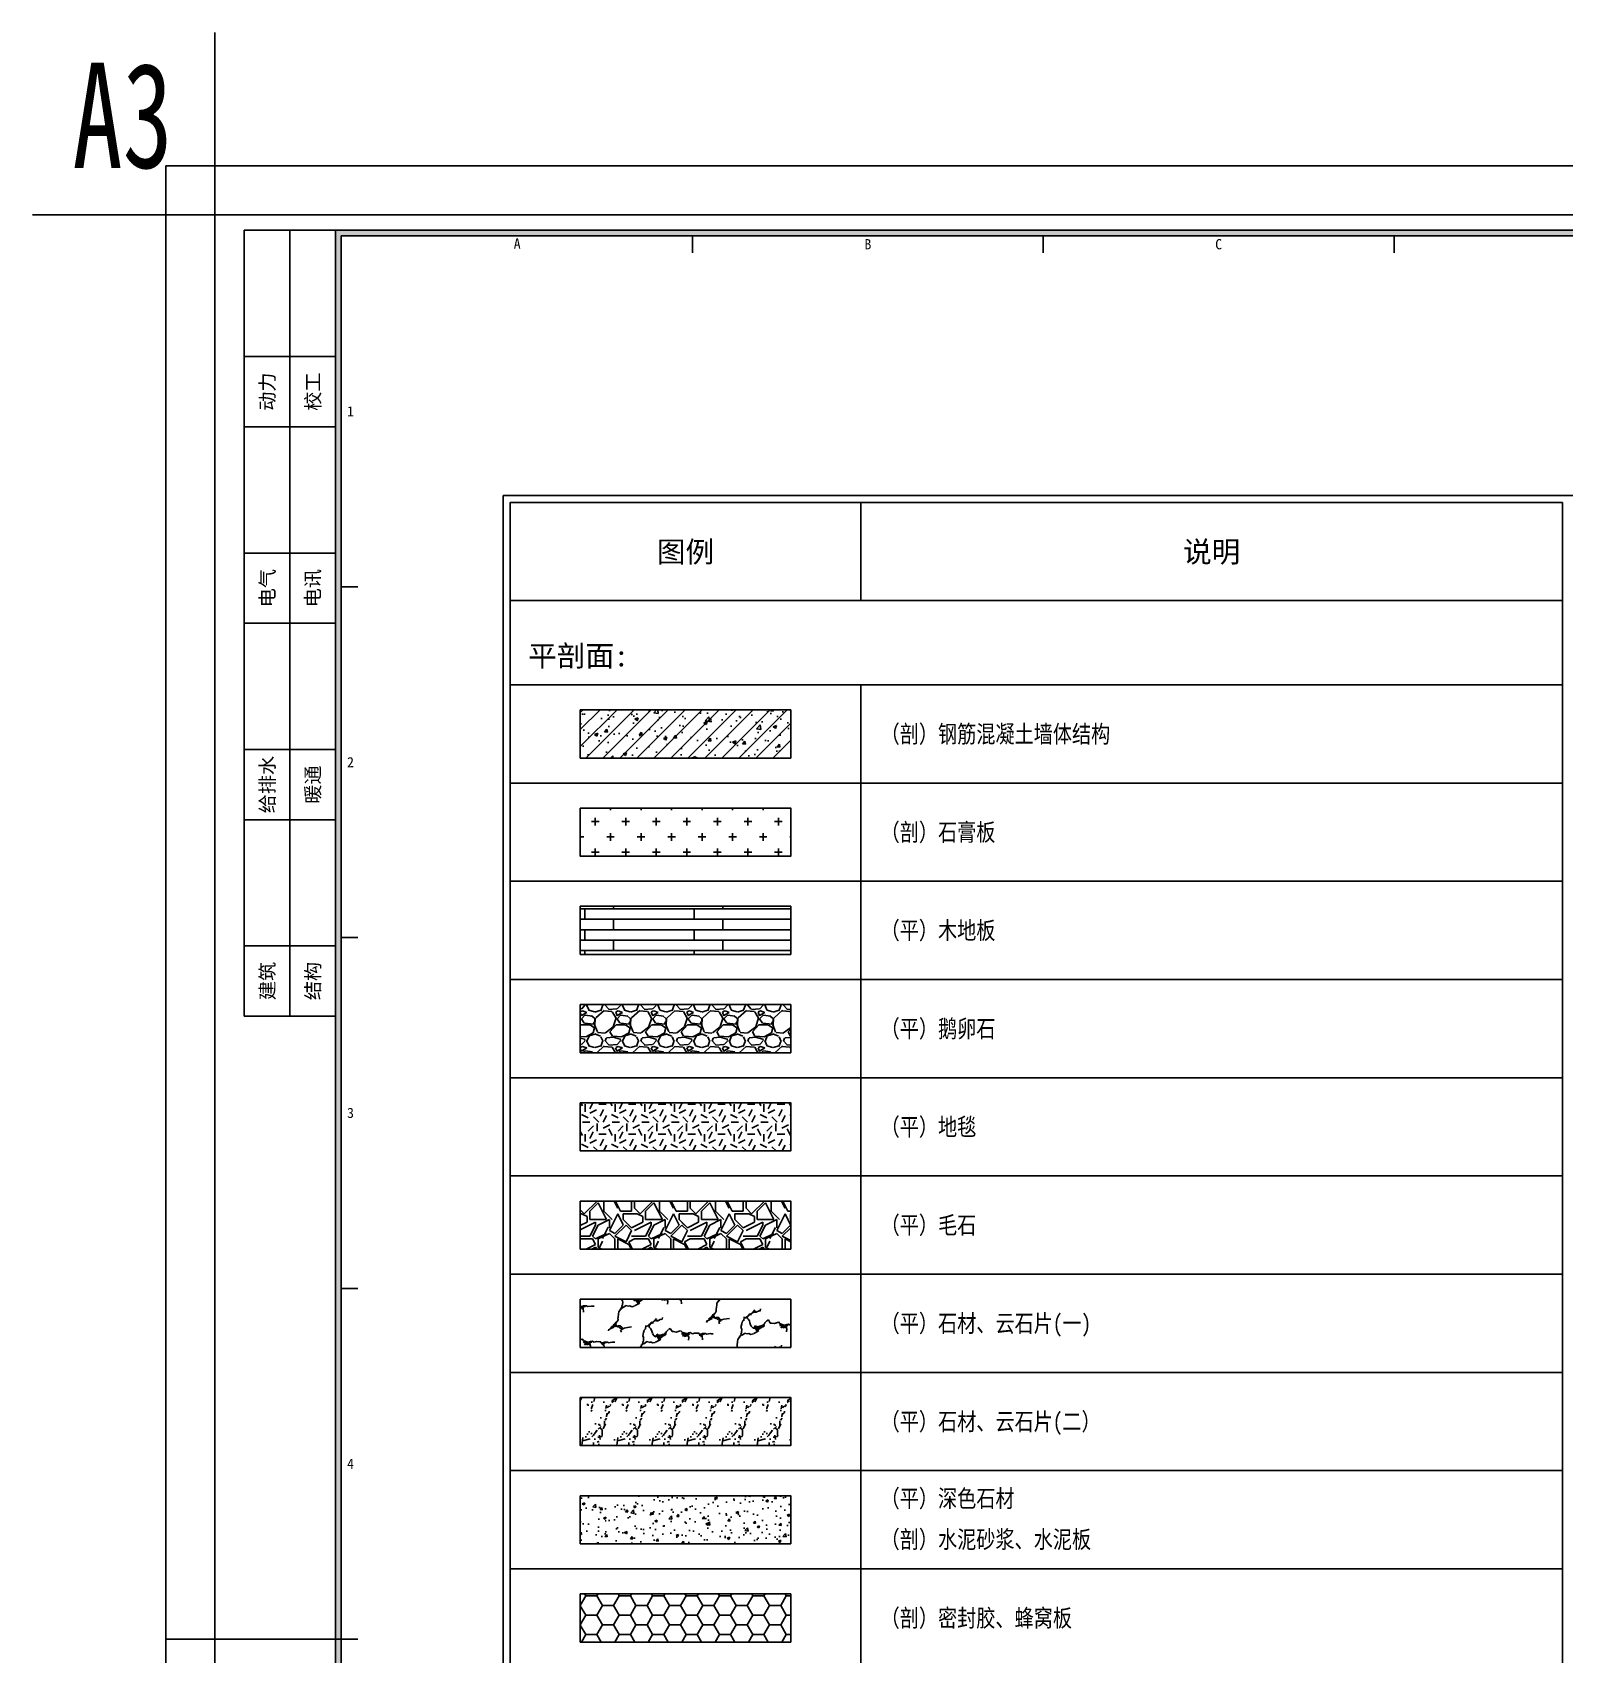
# Model space of a CAD drawing. Header units: millimetres. Extents: x -114775 to 228300, y -175499 to 108657.
# Drawn here: x -101767 to -101548.6, y -112303.1 to -112071.9 of the extents above; entities that cross this region are included whole.
import ezdxf
from ezdxf.enums import TextEntityAlignment as Align

# ---------------------------------------------------------------- set-up
doc = ezdxf.new("R2010")
doc.units = ezdxf.units.MM
doc.header["$LTSCALE"] = 1000
doc.layers.add('DEFPOINTS(视图框)', color=251, linetype='CONTINUOUS', plot=False)
for name, color, linetype in [('E-立面填充', 250, 'CONTINUOUS'), ('W-图框', 251, 'CONTINUOUS'), ('W-文字', 35, 'CONTINUOUS')]:
    doc.layers.add(name, color=color, linetype=linetype)
doc.styles.add('A2图框$0$WMF-黑体0', font='simhei.ttf')
doc.styles.add('A2图框$0$ZZ', font='simhei.ttf')
doc.styles.add('WORD-1', font='', dxfattribs={"width": 0.7})
doc.styles.add('WORD-2', font='simhei.ttf')
doc.styles.add('WORD-3', font='')
doc.styles.get('WORD-1').set_extended_font_data('FangSong_GB2312')
doc.styles.get('WORD-3').set_extended_font_data('SimSun')

# ---------------------------------------------------------------- blocks, each defined once
blk = doc.blocks.new('A2 图框')
at = {"layer": 'W-图框', "ltscale": 0.5}
h = blk.add_hatch(color=161, dxfattribs=at)
h.paths.add_polyline_path([(-562, 403), (-3, 403), (-3, 3), (-562, 3)], flags=16)
h.paths.add_polyline_path([(-562.8, 403.8), (-2.2, 403.8), (-2.2, 2.2), (-562.8, 2.2)])
at = {"layer": 'W-图框', "color": 7}
for p, q in [((-511.9, 400.6), (-511.9, 403)), ((-461.9, 400.6), (-461.9, 403)), ((-411.9, 400.6), (-411.9, 403)), ((-562, 353), (-559.6, 353)), ((-562, 303), (-559.6, 303)), ((-562, 253), (-559.6, 253)), ((-559.6, 203), (-587, 203)), ((-562, 203), (-559.6, 203))]:
    blk.add_line(p, q, dxfattribs=at)
at = {"layer": 'W-图框', "color": 1, "ltscale": 0.01}
blk.add_lwpolyline([(-606, 406), (-580, 406), (-580, 432)], dxfattribs=at)
at = {"layer": 'W-图框', "color": 251, "ltscale": 0.01}
for points in [[(-587, 413), (7, 413), (7, -7), (-587, -7)], [(-580, 406), (0, 406), (0, 0), (-580, 0)]]:
    blk.add_lwpolyline(points, close=True, dxfattribs=at)
at = {"layer": 'W-图框', "color": 161, "linetype": 'ByBlock'}
for points in [[(-575.8, 403.8), (-575.8, 385.8), (-569.3, 385.8), (-569.3, 403.8)], [(-569.3, 403.8), (-569.3, 385.8), (-562.8, 385.8), (-562.8, 403.8)], [(-562, 403), (-562, 3), (-61, 3), (-61, 403)], [(-575.8, 375.8), (-575.8, 385.8), (-569.3, 385.8), (-569.3, 375.8)], [(-569.3, 375.8), (-569.3, 385.8), (-562.8, 385.8), (-562.8, 375.8)], [(-575.8, 375.8), (-575.8, 357.8), (-569.3, 357.8), (-569.3, 375.8)], [(-569.3, 375.8), (-569.3, 357.8), (-562.8, 357.8), (-562.8, 375.8)], [(-575.8, 347.8), (-575.8, 357.8), (-569.3, 357.8), (-569.3, 347.8)], [(-569.3, 347.8), (-569.3, 357.8), (-562.8, 357.8), (-562.8, 347.8)], [(-575.8, 347.8), (-575.8, 329.8), (-569.3, 329.8), (-569.3, 347.8)], [(-569.3, 347.8), (-569.3, 329.8), (-562.8, 329.8), (-562.8, 347.8)], [(-575.8, 319.8), (-575.8, 329.8), (-569.3, 329.8), (-569.3, 319.8)], [(-569.3, 319.8), (-569.3, 329.8), (-562.8, 329.8), (-562.8, 319.8)], [(-575.8, 319.8), (-575.8, 301.8), (-569.3, 301.8), (-569.3, 319.8)], [(-569.3, 319.8), (-569.3, 301.8), (-562.8, 301.8), (-562.8, 319.8)], [(-575.8, 291.8), (-575.8, 301.8), (-569.3, 301.8), (-569.3, 291.8)], [(-569.3, 291.8), (-569.3, 301.8), (-562.8, 301.8), (-562.8, 291.8)]]:
    blk.add_lwpolyline(points, close=True, dxfattribs=at)
at = {"layer": 'W-图框', "color": 161, "ltscale": 0.5}
for points in [[(-562.8, 403.8), (-2.2, 403.8), (-2.2, 2.2), (-562.8, 2.2)], [(-562, 403), (-3, 403), (-3, 3), (-562, 3)]]:
    blk.add_lwpolyline(points, close=True, dxfattribs=at)
at = {"layer": 'DEFPOINTS(视图框)', "lineweight": 0, "style": 'WORD-1', "width": 0.7}
blk.add_text('A3', height=15, dxfattribs=at).set_placement((-586.01, 420.19), align=Align.MIDDLE_RIGHT)
at = {"layer": 'W-图框', "lineweight": 0, "ltscale": 150, "style": 'A2图框$0$ZZ'}
for s, p in [('A', (-536.9, 401.91)), ('B', (-486.9, 401.82)), ('C', (-436.9, 401.82)), ('1', (-560.66, 378)), ('2', (-560.66, 328)), ('3', (-560.66, 278)), ('4', (-560.66, 228))]:
    blk.add_text(s, height=1.45, dxfattribs=at).set_placement(p, align=Align.MIDDLE)
at = {"layer": 'W-图框', "lineweight": 0, "style": 'A2图框$0$WMF-黑体0'}
for s, p in [('动力', (-572.55, 380.8)), ('校工', (-566.05, 380.8)), ('电气', (-572.55, 352.8)), ('电讯', (-566.05, 352.8)), ('给排水', (-572.55, 324.8)), ('暖通', (-566.05, 324.8)), ('建筑', (-572.55, 296.8)), ('结构', (-566.05, 296.8))]:
    blk.add_text(s, height=2, rotation=90, dxfattribs=at).set_placement(p, align=Align.MIDDLE)
at = {"layer": 'W-图框', "color": 35, "lineweight": 0, "style": 'WORD-3', "width": 0.65}
blk.add_attdef('建设单位', text='', height=3, dxfattribs=at).set_placement((-32, 300.49), align=Align.MIDDLE)
at = {"layer": 'W-图框', "color": 35, "ltscale": 1000, "style": 'WORD-2'}
for tag, height, width, p in [('项目名称英文翻译', 3.5, 0.8, (-21.14, 246.28)), ('项目名称', 7, 0.7, (-41.38, 246.28)), ('项目名称', 7, 0.7, (-30.73, 246.28))]:
    blk.add_attdef(tag, text='', height=height, rotation=90, dxfattribs=dict(at, width=width)).set_placement(p, align=Align.MIDDLE)
at = {"layer": 'W-图框', "color": 35, "lineweight": 0, "style": 'WORD-2'}
for tag, p in [('2013.01.01', (-41.46, 176)), ('2013.03.01', (-13.42, 176)), ('2013.05.01', (-41.46, 169)), ('2013.06.01', (-13.42, 169)), ('2013.08.01', (-41.46, 162)), ('2013.09.01', (-13.42, 162)), ('2013.09.01', (-32, 113))]:
    blk.add_attdef(tag, text='', height=1.8, dxfattribs=at).set_placement(p, align=Align.MIDDLE)
at = {"layer": 'W-图框', "color": 35, "ltscale": 1000, "style": 'WORD-2', "width": 0.78}
blk.add_attdef('FS2011000', text='', height=3.5, dxfattribs=at).set_placement((-32, 11.45), align=Align.MIDDLE)

msp = doc.modelspace()

# ---------------------------------------------------------------- hatches: boundary and pattern name
at = {"layer": 'E-立面填充'}
h = msp.add_hatch(dxfattribs=at)
h.set_pattern_fill('AN钢筋混凝土SC10', color=250, scale=0.68544, style=0, pattern_type=2)
h.set_pattern_definition([(45, (-115888.9798, -112029.6685), (-1.21169818, 1.21169818), []), (50, (-115888.9798, -112029.6685), (4.9163882, -0.4301282), [0.51408, -5.65488]), (355, (-115888.98, -112029.6685), (-0.9510571, 5.1558258), [0.411264, -4.523904]), (100.4514, (-115888.57, -112029.7043), (3.9653347, 4.7256944), [0.4369008, -4.8059085]), (46.1842, (-115888.98, -112028.2976), (7.315297, -1.1345335), [0.77112, -8.48232]), (96.6356, (-115888.37, -112028.392), (6.406552, 6.6769935), [0.655351, -7.2088616]), (351.1842, (-115888.98, -112028.2976), (6.406547, 6.6769985), [0.616896, -6.785856]), (21, (-115888.2944, -112028.6403), (4.0914397, -2.7597109), [0.51408, -5.65488]), (326, (-115888.2944, -112028.6403), (1.6677806, 4.9704685), [0.411264, -4.523904]), (71.4514, (-115887.9534, -112028.8703), (5.759222, 2.210753), [0.4369008, -4.8059085]), (37.5, (-115888.9798, -112029.6685), (0.08334851, 2.28178763), [0, -4.4690688, 0, -4.592448, 0, -4.54104]), (7.5, (-115888.9798, -112029.6685), (1.80318384, 2.70345564), [0, -2.6183808, 0, -4.3662528, 0, -1.730736]), (327.5, (-115890.5083, -112029.6685), (3.6590325, -0.15460011), [0, -1.7136, 0, -5.346432, 0, -7.094304]), (317.5, (-115891.1938, -112029.6685), (3.9973913, 0.6861596), [0, -2.22768, 0, -3.5505792, 0, -5.037984])])
h.paths.add_polyline_path([(-101688.89, -112175.28), (-101658.89, -112175.28), (-101658.89, -112168.42), (-101688.89, -112168.42)])
h = msp.add_hatch(dxfattribs=at)
h.set_pattern_fill('CROSS', color=250, scale=0.34272, style=0)
h.set_pattern_definition([(0, (-115891.8358, -112029.8368), (2.176272, 2.176272), [1.088136, -3.264408]), (90, (-115891.2917, -112030.3808), (-2.176272, 2.176272), [1.088136, -3.264408])])
h.paths.add_polyline_path([(-101688.89, -112182.42), (-101658.89, -112182.42), (-101658.89, -112189.28), (-101688.89, -112189.28)])
h = msp.add_hatch(dxfattribs=at)
h.set_pattern_fill('木地板', color=250, scale=1.484635, style=0, pattern_type=2)
h.set_pattern_definition([(270, (-105830.755, -112459.57), (15.588664, -3e-15), [1.484635, -1.484635]), (270, (-105819.25, -112458.086), (15.588664, -3e-15), [1.484635, -1.484635]), (0, (-105834.6523, -112459.5704), (0, 1.48463463), [])])
h.paths.add_polyline_path([(-101688.89, -112203.28), (-101658.89, -112203.28), (-101658.89, -112196.42), (-101688.89, -112196.42)])
h = msp.add_hatch(dxfattribs=at)
h.set_pattern_fill('GRAVEL', color=256, scale=0.2, style=0)
h.set_pattern_definition([(228.0128, (-102160.70013, -112357.86765), (-40.64003453, -45.72005618), [0.68344, -67.661]), (184.9697, (-102161.15733, -112358.37565), (60.96009861, 5.07996415), [1.17281, -116.108]), (132.5104, (-102162.32573, -112358.47725), (50.79996304, -55.88005458), [0.826964, -81.8694]), (267.2737, (-102164.30693, -112359.74725), (5.07997794, 101.59996731), [1.06801, -105.7328]), (292.8337, (-102164.35773, -112360.81405), (-25.40007211, 60.96003466), [1.04727, -103.6796]), (357.2737, (-102163.95133, -112361.77925), (-101.59996731, 5.07997794), [1.06801, -105.7328]), (37.6942, (-102162.88453, -112361.83005), (-66.04004172, -50.799954714), [1.412388, -139.8262]), (72.2553, (-102161.76693, -112360.96645), (35.56007113, 111.76003241), [1.33344, -132.0106]), (121.4296, (-102161.36053, -112359.69645), (-40.64001047, 66.03992232), [1.071626, -106.091]), (175.2364, (-102161.91933, -112358.78205), (55.8799561, -5.07995233), [1.223426, -59.9478]), (222.3974, (-102163.13853, -112358.68045), (-60.960001834, -55.8799273), [1.582156, -156.6336]), (138.8141, (-102159.27773, -112359.79805), (-35.55997735, 30.4799531), [0.54001, -53.4612]), (171.4692, (-102159.68413, -112359.44245), (66.03989919, -10.1600256), [1.027364, -101.7092]), (225, (-102160.7, -112359.29), (-1e-15, -5.079997), [0.71842, -6.46578]), (203.1986, (-102161.0557, -112358.68045), (25.40008565, 10.16004455), [0.38688, -38.3012]), (291.8014, (-102161.4113, -112358.83285), (-5.0800036, 15.2400098), [0.54713, -26.8096]), (30.9638, (-102161.2081, -112359.34085), (15.2399839, 10.1600079), [0.88864, -28.7326]), (161.5651, (-102160.4461, -112358.8836), (10.1600046, -5.0799924), [0.642574, -15.4218]), (16.3895, (-102164.35773, -112358.83285), (50.80002803, 15.2399683), [0.900176, -89.1176]), (70.3462, (-102163.49413, -112358.57885), (-20.31994338, -55.87992098), [0.7552, -74.7644]), (293.1986, (-102160.4461, -112357.86765), (-10.16004455, 25.40008565), [0.77376, -37.9144]), (343.6105, (-102160.14133, -112358.57885), (-50.80002803, 15.2399683), [0.900176, -89.1176]), (339.444, (-102164.35773, -112361.98245), (-25.4000315, 10.1599877), [0.86807, -42.5354]), (294.7751, (-102163.54493, -112362.28725), (-25.3999408, 55.87997405), [0.727344, -72.0072]), (66.8014, (-102160.3953, -112362.94765), (10.16004455, 25.40008565), [0.77376, -37.9144]), (17.354, (-102160.09053, -112362.23645), (-66.04000356, -20.31996935), [0.851566, -84.3048]), (69.444, (-102162.88453, -112362.94765), (-10.1599877, -25.4000315), [0.434036, -42.9696]), (101.3099, (-102160.7001, -112362.9476), (-5.079975, 20.319935), [0.25903, -25.644]), (165.9638, (-102160.7509, -112362.6936), (15.2400107, -5.0799912), [1.04727, -19.8981]), (186.009, (-102161.76693, -112362.43965), (50.79992509, 5.07998814), [0.970534, -96.0828]), (303.6901, (-102161.2081, -112359.798), (-5.0800017, 10.1599902), [0.73265, -17.58356]), (353.1572, (-102160.80173, -112360.40765), (86.36003571, -10.1600455), [1.279114, -126.632]), (60.9454, (-102159.53173, -112360.56005), (-20.31995273, -35.5599152), [0.523016, -51.7788]), (90, (-102159.2777, -112360.103), (-5.08, 5.08), [0.3048, -4.7752]), (120.2564, (-102161.86853, -112362.28725), (20.31995693, -35.55998206), [0.705734, -69.8678]), (48.0128, (-102162.22413, -112361.67765), (40.64003453, 45.72005618), [1.366886, -66.9776]), (0, (-102161.3097, -112360.6616), (5.08, 5.08), [1.3208, -3.7592]), (325.3048, (-102159.98893, -112360.66165), (-50.79991198, 35.56000338), [0.80322, -79.5186]), (254.0546, (-102159.3285, -112361.11885), (-5.080013, -20.3200484), [0.73966, -36.2434]), (207.646, (-102159.53173, -112361.83005), (-96.5199661, -50.80003195), [1.20429, -119.225]), (175.4261, (-102160.59853, -112362.38885), (-66.04001521, 5.07997542), [1.274058, -126.1316]), (175.4261, (-102160.59853, -112362.38885), (-66.04001521, 5.07997542), [1.274058, -126.1316])])
h.paths.add_polyline_path([(-101688.89, -112210.42), (-101658.89, -112210.42), (-101658.89, -112217.28), (-101688.89, -112217.28)])
h = msp.add_hatch(dxfattribs=at)
h.set_pattern_fill('DD地毯1SC500', color=250, scale=4.241813, style=0, pattern_type=2)
h.set_pattern_definition([(0, (-106214.617, -112600.4667), (4.2418132, 4.2418132), [1.0604533, -3.18136]), (0, (-106212.284, -112597.9216), (4.2418132, 4.2418132), [1.0604533, -3.18136]), (90, (-106214.193, -112598.982), (-4.2418132, 4.2418132), [1.0604533, -3.18136]), (90, (-106212.4963, -112597.4974), (-4.2418132, 4.2418132), [1.0604533, -3.18136]), (45, (-106213.7688, -112597.4974), (5e-16, 4.2418132), [1.0604533, -4.9383765]), (135, (-106212.2842, -112600.4667), (-4.2418132, 5e-16), [1.0604533, -4.9383765]), (26.56505, (-106213.5567, -112599.1942), (4.2418132, 2e-09), [1.0604533, -8.4245294]), (26.56505, (-106211.648, -112597.0733), (4.2418132, 2e-09), [1.0604533, -8.4245294]), (63.43495, (-106211.648, -112600.4667), (2e-10, 4.2418132), [1.0604533, -8.4245294]), (63.43495, (-106213.5567, -112598.5579), (2e-10, 4.2418132), [1.0604533, -8.4245294]), (63.43495, (-106212.072, -112599.6183), (2e-10, 4.2418132), [1.0604533, -8.4245294]), (116.56505, (-106214.6172, -112598.1337), (-2e-09, 4.2418132), [1.0604533, -8.4245294]), (153.43495, (-106213.7688, -112599.8304), (-4.2418132, 2e-10), [1.0604533, -8.4245294])])
h.paths.add_polyline_path([(-101688.89, -112224.42), (-101658.89, -112224.42), (-101658.89, -112231.28), (-101688.89, -112231.28)])
at = {"layer": 'E-立面填充', "ltscale": 1000}
h = msp.add_hatch(dxfattribs=at)
h.set_pattern_fill('AH毛石砌体SC100', color=256, scale=1.060453, style=0, pattern_type=2)
h.set_pattern_definition([(0, (-106213.0265, -112408.071), (7.9534, 7.9534), [2.38602, -5.56738]), (0, (-106208.2545, -112407.276), (7.9534, 7.9534), [1.98835, -5.96505]), (0, (-106208.652, -112406.878), (7.9534, 7.9534), [1.59068, -6.36272]), (0, (-106211.038, -112404.89), (7.9534, 7.9534), [1.19301, -1.19301, 1.59068, -3.9767]), (0, (-106211.038, -112404.492), (7.9534, 7.9534), [1.59068, -0.39767, 1.98835, -3.9767]), (0, (-106214.617, -112402.901), (7.9534, 7.9534), [1.98835, -5.96505]), (0, (-106207.0615, -112402.504), (7.9534, 7.9534), [1.98835, -5.96505]), (90, (-106214.617, -112406.4804), (-7.9534, 7.9534), [1.19301, -6.76039]), (90, (-106213.424, -112400.515), (-7.9534, 7.9534), [0.79534, -7.15806]), (90, (-106213.0265, -112408.071), (-7.9534, 7.9534), [1.19301, -6.76039]), (90, (-106212.231, -112400.913), (-7.9534, 7.9534), [0.39767, -7.55573]), (90, (-106211.8335, -112404.0944), (-7.9534, 7.9534), [1.19301, -6.76039]), (90, (-106211.038, -112406.878), (-7.9534, 7.9534), [1.98835, -5.96505]), (90, (-106210.243, -112401.311), (-7.9534, 7.9534), [1.19301, -6.76039]), (90, (-106209.4475, -112404.492), (-7.9534, 7.9534), [1.59068, -6.36272]), (90, (-106209.05, -112404.492), (-7.9534, 7.9534), [1.59068, -6.36272]), (90, (-106208.2545, -112408.071), (-7.9534, 7.9534), [0.79534, -7.15806]), (90, (-106207.0615, -112406.878), (-7.9534, 7.9534), [1.98835, -5.96505]), (45, (-106213.822, -112407.276), (5e-16, 7.9534), [3.374341, -7.873465]), (45, (-106213.0265, -112406.878), (5e-16, 7.9534), [1.68717, -9.560635]), (45, (-106209.4475, -112402.504), (5e-16, 7.9534), [2.249561, -8.998245]), (45, (-106209.4475, -112402.106), (5e-16, 7.9534), [1.68717, -9.560635]), (135, (-106212.231, -112402.9014), (-7.9534, 5e-16), [0.562393, -10.685413]), (135, (-106213.822, -112407.276), (-7.9534, 5e-16), [1.124778, -10.123028]), (135, (-106211.436, -112404.89), (-7.9534, 5e-16), [1.124778, -10.123028]), (135, (-106209.4475, -112402.9014), (-7.9534, 5e-16), [1.124778, -10.123028]), (135, (-106207.0615, -112401.3107), (-7.9534, 5e-16), [1.68717, -9.560635]), (135, (-106207.0615, -112401.7084), (-7.9534, 5e-16), [1.124778, -10.123028]), (135, (-106207.459, -112400.913), (-7.9534, 5e-16), [1.124778, -10.123028]), (135, (-106209.845, -112408.071), (-7.9534, 5e-16), [1.68717, -9.560635]), (26.56505, (-106207.459, -112403.299), (7.9533998, 3e-09), [0.88919, -16.895153]), (26.56505, (-106209.4475, -112405.2874), (7.9533998, 3e-09), [0.88919, -16.895153]), (26.56505, (-106212.231, -112402.9014), (7.9533998, 3e-09), [1.77838, -16.005962]), (26.56505, (-106211.8335, -112400.913), (7.9533998, 3e-09), [1.77838, -16.005962]), (26.56505, (-106211.8335, -112402.9014), (7.9533998, 3e-09), [1.77838, -16.005962]), (26.56505, (-106207.0615, -112401.3107), (7.9533998, 3e-09), [1.77838, -16.005962]), (26.56505, (-106214.6172, -112405.2874), (7.9533998, 3e-09), [2.66765, -15.116693]), (26.56505, (-106214.6172, -112404.8897), (7.9533998, 3e-09), [2.66765, -15.116693]), (26.56505, (-106214.6172, -112401.7084), (7.9533998, 3e-09), [2.66765, -15.116693]), (63.43495, (-106210.6405, -112402.106), (0.0008518, 7.9551034), [0.88919, -16.895142]), (63.43495, (-106207.0615, -112402.5037), (0.0008518, 7.9551034), [0.88919, -10.669221, 1.77838, -4.4459505]), (63.43495, (-106207.8568, -112403.299), (4e-10, 7.9533998), [1.77838, -16.005962]), (63.43495, (-106212.629, -112402.5037), (4e-10, 7.9533998), [1.77838, -16.005962]), (63.43495, (-106213.0265, -112402.5037), (4e-10, 7.9533998), [1.77838, -16.005962]), (63.43495, (-106210.2428, -112401.7084), (4e-10, 7.9533998), [2.66765, -15.116693]), (116.56505, (-106212.231, -112403.6967), (-3e-09, 7.9533998), [0.88919, -16.895153]), (116.56505, (-106207.0615, -112404.492), (-3e-09, 7.9533998), [0.88919, -16.895153]), (116.56505, (-106208.652, -112406.878), (-3e-09, 7.9533998), [1.77838, -16.005962]), (116.56505, (-106209.0498, -112406.4804), (-3e-09, 7.9533998), [1.77838, -16.005962]), (116.56505, (-106208.2545, -112400.913), (-3e-09, 7.9533998), [1.77838, -16.005962]), (116.56505, (-106214.6172, -112404.8897), (-3e-09, 7.9533998), [1.77838, -16.005962]), (116.56505, (-106210.6405, -112408.071), (-3e-09, 7.9533998), [2.66765, -15.116693]), (153.43495, (-106207.8568, -112403.299), (-7.9533998, 4e-10), [1.77838, -16.005962]), (153.43495, (-106207.459, -112403.6967), (-7.9533998, 4e-10), [1.77838, -16.005962]), (153.43495, (-106213.424, -112407.6734), (-7.9533998, 4e-10), [0.88919, -16.895153]), (153.43495, (-106211.038, -112404.492), (-7.9533998, 4e-10), [0.88919, -16.895153]), (153.43495, (-106209.4475, -112402.106), (-7.9533998, 4e-10), [0.88919, -16.895153])])
h.paths.add_polyline_path([(-101688.89, -112238.42), (-101658.89, -112238.42), (-101658.89, -112245.28), (-101688.89, -112245.28)])
h = msp.add_hatch(dxfattribs=at)
h.set_pattern_fill('AA大理石深SC800', color=250, scale=12.72544, angle=30, style=0, pattern_type=2)
h.set_pattern_definition([(207.769103, (-46313.6295, -116095.58494), (-11.020554056, -6.3627198454), [0.7277195, -152.0933737]), (58.1136392, (-46314.2843, -116095.17795), (8.046146343, 11.514544788), [0.4809231, -100.5129443]), (106.6298055, (-46314.7659, -116094.3438), (-2.974407375, 5.15182468), [0.2620518, -54.7688201]), (136.992819, (-46314.9259, -116093.9456), (-2.974407384, 5.15182473), [0.2073463, -43.3353714]), (51.8355897, (-46315.1908, -116093.6079), (8.046146703, 11.514544572), [0.4569663, -95.505975]), (47.3096175, (-46315.195, -116093.4794), (8.04614667, 11.51454459), [0.1904157, -39.7968937]), (192.690382, (-46314.2734, -116095.924), (-13.99496128, -1.21089587), [0.3808316, -39.6064778]), (155.490837, (-46314.645, -116096.0077), (-2.97440781, 5.15182374), [0.3131252, -21.6056422]), (192.690382, (-46314.9299, -116095.8778), (-13.99496128, -1.21089587), [0.1904157, -39.7968937]), (166.925518, (-46315.1156, -116095.9196), (-2.97440753, 5.15182407), [0.4147852, -17.0061898]), (33.3442344, (-46315.9253, -116096.0927), (11.020553621, 6.362720572), [0.4856056, -101.4915713]), (40.5914065, (-46316.1594, -116096.2932), (19.06670078, 17.87726439), [0.3082381, -64.4217699]), (30, (-46316.317, -116096.384), (8.0461467, 11.51454454), [0.181792, -12.5436466]), (133.370194, (-46314.2843, -116095.178), (-2.97440815, 5.151823927), [0.2620518, -54.7688201]), (120, (-46314.464, -116094.987), (11.020554, 6.3627199), [0.1982938, -5.7505206]), (120, (-46314.563, -116094.816), (11.020554, 6.3627199), [0.1982938, -5.7505206]), (108.995121, (-46314.6626, -116094.644), (-2.974407422, 5.15182474), [0.3174421, -66.3453868]), (120, (-46315.077, -116093.804), (11.020554, 6.3627199), [0.2266215, -5.7221925]), (36.6658365, (-46315.3907, -116093.6252), (11.02055388, 6.362720096), [0.244039, -51.0041553]), (190.679045, (-46315.3907, -116093.6252), (-13.99496139, -1.210895236), [0.2568554, -53.6827828]), (77.485996, (-46317.9818, -116099.4388), (5.071738775, 16.666369323), [0.2690144, -56.2240187]), (36.15718035, (-46317.9235, -116099.17622), (41.107808788, 30.6027041115), [0.792336, -165.5982084]), (61.9352432, (-46317.2838, -116098.7087), (8.04614655, 11.514544606), [0.2142141, -44.7707349]), (49.3209546, (-46317.183, -116098.5197), (8.046146715, 11.5145445), [0.2568554, -53.6827828]), (38.8568723, (-46317.0156, -116098.325), (11.02055338, 6.36272071), [0.3679716, -38.2690532]), (60.29957, (-46316.729, -116098.0941), (8.046146386, 11.514544783), [0.2807383, -58.67432]), (91.8626245, (-46316.59, -116097.8502), (-2.97440742, 5.15182469), [0.256993, -26.727283]), (82.9473395, (-46316.5983, -116097.59335), (2.09733197, 21.81819404), [0.60341, -126.1126973]), (81.263996, (-46316.5242, -116096.9945), (2.097331913, 21.81819398), [0.2905265, -60.7200362]), (55.054876, (-46316.48, -116096.7074), (11.0205541, 6.3627198), [0.6689167, -13.3783324]), (77.485996, (-46316.0969, -116096.159), (5.071738775, 16.666369323), [0.2690144, -56.2240187]), (61.9352432, (-46316.0386, -116095.8964), (8.04614655, 11.514544606), [0.2142141, -44.7707349]), (86.6470201, (-46315.93785, -116095.7074), (2.09733197, 21.818193919), [0.4408718, -92.1422149]), (120, (-46315.912, -116095.267), (11.020554, 6.3627199), [0.283277, -5.6655375]), (77.485996, (-46316.0537, -116095.022), (5.071738775, 16.666369323), [0.5380289, -55.9550042]), (77.485996, (-46315.9371, -116094.4967), (5.071738775, 16.666369323), [0.2690144, -56.2240187]), (49.3209546, (-46315.8788, -116094.2341), (8.046146715, 11.5145445), [0.2568554, -53.6827828]), (86.2378233, (-46315.7114, -116094.0393), (2.097331038, 21.8181939854), [0.5451883, -113.9443303]), (55.054876, (-46316.959, -116098.423), (11.0205541, 6.3627198), [0.2675666, -13.7796826]), (110.6556929, (-46316.8273, -116098.7723), (-2.974407345, 5.151824718), [0.3732123, -78.0013742]), (190.679045, (-46316.5749, -116098.7247), (-13.99496139, -1.210895236), [0.2568554, -53.6827828]), (178.064756, (-46316.3608, -116098.7319), (-13.99496144, -1.210894945), [0.2142141, -44.7707349]), (145.424913, (-46316.1283, -116098.8921), (-25.892591135, 19.396403364), [0.2822893, -58.9984611]), (133.370194, (-46315.9484, -116099.0826), (-2.97440815, 5.151823927), [0.2620518, -54.7688201]), (174.961427, (-46315.801, -116099.0956), (-16.96936879, 3.94092938), [0.1480212, -30.9364245]), (203.334163, (-46315.5768, -116098.999), (-11.02055413, -6.362719723), [0.244039, -51.0041553]), (188.418473, (-46314.73882, -116098.8749), (-80.995361361, -12.4171950505), [0.847155, -177.0553926]), (108.995121, (-46316.1174, -116099.6381), (-2.974407422, 5.15182474), [0.3174421, -66.3453868]), (34.4550498, (-46316.2208, -116099.338), (11.020553615, 6.362720488), [0.3646859, -76.2193443]), (184.945124, (-46315.92, -116099.1317), (-11.02055404, -6.36271986), [0.1337833, -13.9134651]), (162.514004, (-46316.0533, -116099.1432), (-16.969368756, 3.940929585), [0.2690144, -56.2240187]), (120, (-46316.31, -116099.062), (11.020554, 6.3627199), [0.1699662, -5.7788487]), (172.076999, (-46316.3949, -116098.9152), (-16.96936897, 3.940928767), [0.2304555, -48.1652179]), (155.490837, (-46316.623, -116098.8834), (-2.97440781, 5.15182374), [0.2087501, -21.7100175]), (129.344307, (-46316.8131, -116098.7968), (-2.974407794, 5.151824364), [0.3732123, -78.0013742]), (120, (-46316.88, -116098.803), (11.020554, 6.3627199), [0.3399323, -5.6088813]), (166.925518, (-46316.8797, -116098.8026), (-2.97440753, 5.15182407), [0.331828, -17.089147]), (100.3775316, (-46317.1705, -116098.905), (-2.974407394, 5.151824744), [0.1804453, -37.7130775]), (205.54495, (-46317.1705, -116098.905), (-11.020554082, -6.362719798), [0.7293717, -75.8546587]), (178.064756, (-46307.0827, -116094.6836), (-13.99496144, -1.210894945), [0.4284281, -44.5565212]), (65.0385725, (-46307.755, -116094.9736), (5.07173935, 16.66636921), [0.1480212, -30.9364245]), (36.6658365, (-46307.4926, -116094.8221), (11.02055388, 6.362720096), [0.244039, -51.0041553]), (192.690382, (-46307.5792, -116095.0357), (-13.99496128, -1.21089587), [0.1904157, -39.7968937]), (94.5750864, (-46307.5342, -116095.5985), (-3.851482912, 32.121843354), [0.5645786, -58.7161714]), (30, (-46307.755, -116094.9736), (8.0461467, 11.51454454), [0.3029866, -12.4224521]), (148.137375, (-46306.9736, -116094.7515), (-2.9744077, 5.15182411), [0.1284965, -26.8557794]), (187.435521, (-46306.388, -116094.67504), (-13.994961331, -1.210895817), [0.5905864, -123.4325543]), (166.925518, (-46306.2264, -116094.7126), (-2.97440753, 5.15182407), [0.165914, -17.2550612]), (184.945124, (-46306.0264, -116094.6953), (-11.02055404, -6.36271986), [0.200675, -13.8465738]), (79.4476465, (-46307.331, -116094.8597), (2.097331986, 21.818194026), [0.1864124, -38.9601986]), (81.263996, (-46313.2832, -116092.6701), (2.097331913, 21.81819398), [0.2905265, -60.7200362]), (166.925518, (-46313.2832, -116092.67), (-2.97440753, 5.15182407), [0.165914, -17.2550612]), (206.655765, (-46313.4448, -116092.63255), (-11.020554126, -6.362719801), [0.4856056, -101.4915713]), (136.992819, (-46313.8788, -116092.8504), (-2.974407384, 5.15182473), [0.2073463, -43.3353714]), (49.3209546, (-46314.1979, -116092.9038), (8.046146715, 11.5145445), [0.2568554, -53.6827828]), (189.49524, (-46313.8788, -116092.8504), (-13.99496142, -1.210894943), [0.3234814, -67.6076206]), (210, (-46313.7214, -116092.7595), (-13.9949614, -1.21089516), [0.181792, -12.5436466]), (52.2465213, (-46314.3978, -116092.9211), (8.046146673, 11.514544523), [0.523766, -109.4670866]), (36.6658365, (-46314.5936, -116093.0668), (11.02055388, 6.362720096), [0.244039, -51.0041553]), (82.1215557, (-46309.5376, -116095.643), (2.097331937, 21.818194034), [0.3947784, -82.5086893]), (108.995121, (-46309.4835, -116095.252), (-2.974407422, 5.15182474), [0.3174421, -66.3453868]), (192.690382, (-46309.5868, -116094.9518), (-13.99496128, -1.21089587), [0.1904157, -39.7968937]), (194.332014, (-46309.7726, -116094.9936), (-25.015515513, -7.57361495), [0.3146793, -65.7679649]), (134.970339, (-46310.0775, -116095.0715), (-2.97440787, 5.15182424), [0.2345833, -49.02792]), (139.622468, (-46310.2433, -116094.9056), (-2.9744077, 5.15182437), [0.1804453, -37.7130775]), (120, (-46310.381, -116094.789), (11.020554, 6.3627199), [0.2266215, -5.7221925]), (55.054876, (-46310.3524, -116094.838), (11.0205541, 6.3627198), [0.2675666, -13.7796826]), (196.844039, (-46309.995, -116094.7296), (-13.99496124, -1.21089575), [0.3733837, -25.7634798]), (30, (-46310.1525, -116094.8204), (8.0461467, 11.51454454), [0.181792, -12.5436466]), (45.667986, (-46310.3724, -116095.0455), (19.066700429, 17.877264714), [0.3146793, -65.7679649]), (210, (-46310.11, -116094.894), (-13.9949614, -1.21089516), [0.3029866, -12.4224521]), (210, (-46309.9, -116094.773), (-13.9949614, -1.21089516), [0.2423893, -12.4830493]), (91.8626245, (-46309.896, -116094.9013), (-2.97440742, 5.15182469), [0.1284965, -26.8557794]), (192.690382, (-46309.7101, -116094.8595), (-13.99496128, -1.21089587), [0.1904157, -39.7968937]), (203.334163, (-46309.486, -116094.7628), (-11.02055413, -6.362719723), [0.244039, -51.0041553]), (201.143127, (-46309.3144, -116094.6964), (-11.02055412, -6.36271978), [0.1839858, -38.4530389]), (43.15596, (-46313.113, -116095.025), (8.04614669, 11.51454459), [0.2489225, -25.887941]), (176.796701, (-46313.1131, -116095.0251), (-30.96433027, 2.730034851), [0.3621068, -75.6803265]), (148.137375, (-46313.4746, -116095.005), (-2.9744077, 5.15182411), [0.256993, -26.727283]), (120, (-46313.58, -116095.065), (11.020554, 6.3627199), [0.2266215, -5.7221925]), (143.162745, (-46313.5796, -116095.0655), (-2.97440781, 5.1518241), [0.1540567, -32.197863]), (105.873987, (-46313.56704, -116095.45075), (-15.749112322, 52.729142221), [0.4965869, -103.7866514]), (120, (-46313.567, -116095.451), (11.020554, 6.3627199), [0.3399323, -5.6088813]), (136.992819, (-46313.737, -116095.1564), (-2.974407384, 5.15182473), [0.2073463, -43.3353714]), (120, (-46313.549, -116095.604), (11.020554, 6.3627199), [0.6798645, -5.2689492]), (125.3136086, (-46313.5487, -116095.6037), (-2.974407626, 5.151824551), [0.6543487, -136.758888]), (113.5762835, (-46313.7103, -116095.5662), (-2.974407386, 5.151824773), [0.5416267, -113.1999582]), (120, (-46313.71, -116095.566), (11.020554, 6.3627199), [0.1699662, -5.7788487]), (106.6298055, (-46313.7953, -116095.419), (-2.974407375, 5.15182468), [0.2620518, -54.7688201]), (133.370194, (-46313.8703, -116095.1679), (-2.97440815, 5.151823927), [0.2620518, -54.7688201]), (120, (-46313.81, -116095.394), (11.020554, 6.3627199), [0.4815707, -5.4672434]), (163.553349, (-46307.8016, -116094.7716), (-16.969368804, 3.940929767), [0.3517836, -73.5227664]), (199.408593, (-46307.5109, -116094.6692), (-25.015515315, -7.573615548), [0.3082381, -64.4217699]), (36.6658365, (-46307.8882, -116094.9852), (11.02055388, 6.362720096), [0.244039, -51.0041553]), (96.837255, (-46307.8882, -116094.9852), (-2.97440739, 5.15182469), [0.1540567, -32.197863]), (178.064756, (-46308.0199, -116094.636), (-13.99496144, -1.210894945), [0.6426421, -44.3423075]), (194.332014, (-46308.6622, -116094.6142), (-25.015515513, -7.57361495), [0.3146793, -65.7679649]), (152.690182, (-46308.9671, -116094.6921), (-19.943776157, 9.09275445), [0.336592, -70.3477132]), (190.679045, (-46309.2661, -116094.5377), (-13.99496139, -1.210895236), [0.2568554, -53.6827828]), (199.408593, (-46309.5185, -116094.5853), (-25.015515315, -7.573615548), [0.3082381, -64.4217699]), (163.553349, (-46309.8093, -116094.6877), (-16.969368804, 3.940929767), [0.3517836, -73.5227664]), (160.552353, (-46310.1467, -116094.5881), (-19.943776375, 9.09275393), [0.3728248, -38.7737861]), (132.074477, (-46310.4982, -116094.464), (-2.974407783, 5.151824282), [0.2896857, -60.544322]), (199.408593, (-46310.6923, -116094.249), (-25.015515315, -7.573615548), [0.6164763, -64.1135317]), (169.920946, (-46311.2738, -116094.4538), (-16.969368847, 3.940929523), [0.3959798, -82.75978]), (184.945124, (-46311.6636, -116094.3845), (-11.02055404, -6.36271986), [0.200675, -13.8465738]), (120, (-46311.864, -116094.402), (11.020554, 6.3627199), [0.538226, -5.4105885]), (30, (-46312.3426, -116094.057), (8.0461467, 11.51454454), [0.2423893, -12.4830493]), (44.9560981, (-46312.6533, -116094.3671), (19.066700643, 17.877264524), [0.4390548, -91.7624534]), (61.9352432, (-46312.754, -116094.5561), (8.04614655, 11.514544606), [0.2142141, -44.7707349]), (91.8626245, (-46312.7457, -116094.813), (-2.97440742, 5.15182469), [0.256993, -26.727283]), (47.3096175, (-46312.8748, -116094.953), (8.04614667, 11.51454459), [0.1904157, -39.7968937]), (148.137375, (-46312.8748, -116094.953), (-2.9744077, 5.15182411), [0.1284965, -26.8557794]), (34.4550498, (-46313.5854, -116095.2978), (11.020553615, 6.362720488), [0.7293717, -75.8546587]), (81.263996, (-46313.6295, -116095.585), (2.097331913, 21.81819398), [0.2905265, -60.7200362]), (30, (-46313.0023, -116094.732), (8.0461467, 11.51454454), [0.3029866, -12.4224521]), (196.844039, (-46313.0023, -116094.7322), (-13.99496124, -1.21089575), [0.2489225, -25.887941]), (201.143127, (-46313.2405, -116094.8043), (-11.02055412, -6.36271978), [0.3679716, -38.2690532]), (172.076999, (-46313.5837, -116094.937), (-16.96936897, 3.940928767), [0.2304555, -48.1652179]), (148.137375, (-46313.812, -116094.9053), (-2.9744077, 5.15182411), [0.256993, -26.727283]), (120, (-46314.841, -116094.093), (11.020554, 6.3627199), [0.1699662, -5.7788487]), (201.143127, (-46314.7368, -116093.1822), (-11.02055412, -6.36271978), [0.1839858, -38.4530389]), (184.945124, (-46314.537, -116093.165), (-11.02055404, -6.36271986), [0.200675, -13.8465738]), (155.490837, (-46314.537, -116093.165), (-2.97440781, 5.15182374), [0.2087501, -21.7100175]), (30, (-46314.937, -116093.1995), (8.0461467, 11.51454454), [0.2423893, -12.4830493]), (47.3096175, (-46315.0659, -116093.3395), (8.04614667, 11.51454459), [0.1904157, -39.7968937])])
h.paths.add_polyline_path([(-101688.89, -112252.42), (-101658.89, -112252.42), (-101658.89, -112259.28), (-101688.89, -112259.28)])
h = msp.add_hatch(dxfattribs=at)
h.set_pattern_fill('石材纹理', color=250, scale=5, style=0, pattern_type=2)
h.set_pattern_definition([(41.9872125, (182390.0656, -129000.222), (9.999999853, 7.500000164), [0.1601622, -33.4738975]), (68.1985905, (182387.6846, -129000.472), (4.999999997, 15.0000000068), [0.57698195, -39.811754]), (60.9453959, (182387.5656, -129000.7577), (4.9999996645, 7.5000002129), [0.24513405, -51.233015]), (90, (182387.6846, -129000.5434), (5, -3e-16), [0.07142855, -7.428571]), (71.5650511, (182390.018, -129000.3649), (1e-08, 7.500000015), [0.15058465, -15.6608035]), (171.469234, (182390.01795, -129000.36486), (-4.9999999836, 4.64e-08), [0.2407589, -50.31861]), (79.2157021, (182389.6846, -129000.82914), (5.0000000248, 30.0000000139), [0.5089895, -52.934905]), (62.1329961, (182385.92271, -128998.54343), (19.99999975697, 37.500000146665), [1.17157615, -244.859415]), (0, (182385.995, -128997.444), (0, 7.5), [0, -5]), (64.9831065, (182389.23224, -128996.07914), (10.0000000254, 22.4999999848), [0.7882355, -81.97649]), (81.4391104, (182391.16081, -128999.04343), (9.99999998278, 67.49999957435), [1.1196174, -234.00003]), (82.8749836, (182388.3989, -128998.36486), (4.9999996996, 37.50000003756), [0.57587555, -120.35799]), (76.75948, (182387.8989, -128999.93628), (5.0000000486, 22.4999999827), [1.24744635, -129.73442]), (0, (182387.1195, -128999.9326), (0, 7.5), [0, -5]), (0, (182387.2, -129000.013), (0, 7.5), [0, -5]), (0, (182387.762, -128999.6115), (0, 7.5), [0, -5]), (0, (182387.6015, -128998.728), (0, 7.5), [0, -5]), (59.0362434, (182388.1846, -128998.722), (4.9999996017, 7.5000002151), [0.41649655, -87.04778]), (0, (182388.3984, -128998.379), (0, 7.5), [0, -5]), (0, (182387.762, -128998.648), (0, 7.5), [0, -5]), (0, (182388.003, -128998.166), (0, 7.5), [0, -5]), (0, (182387.762, -128998.889), (0, 7.5), [0, -5]), (50.1944289, (182390.6608, -128999.4006), (5.0000000036, 7.5000000033), [0.18595835, -38.86529]), (90, (182390.661, -128999.615), (5, -3e-16), [0.2142857, -7.285714]), (43.6677801, (182390.3989, -128999.86486), (15.0000000113, 14.99999997075), [0.3620692, -75.67246]), (90, (182390.399, -128999.9363), (5, -3e-16), [0.07142855, -7.428571]), (39.805571, (182390.1846, -129000.11486), (9.9999997612, 7.5000002951), [0.2789375, -58.297935]), (0, (182389.449, -128999.6115), (0, 7.5), [0, -5]), (0, (182390.672, -128999.385), (0, 7.5), [0, -5]), (0, (182390.672, -128999.385), (0, 7.5), [0, -5]), (29.3577535, (182390.77986, -128999.2577), (14.9999999696, 7.5000000444), [0.43708475, -45.4568145]), (0, (182390.654, -128998.889), (0, 7.5), [0, -5]), (146.309932, (182389.23224, -128996.07914), (-10.0000000615, 7.4999998703), [0.51507875, -53.56819]), (8.13010235, (182388.68462, -128997.07914), (49.99999964794, 7.4999999555), [0.50507625, -105.56094]), (47.8624052, (182387.56557, -128997.222), (20.00000000883, 22.49999997913), [0.6742763, -140.923745]), (14.6208739, (182386.47033, -128997.5077), (29.99999991735, 7.50000031287), [1.13189185, -117.71675]), (0, (182386.8784, -128997.042), (0, 7.5), [0, -5]), (18.4349488, (182388.4703, -128997.7934), (20.000000002, 7.4999999758), [0.225877, -47.2082875]), (16.6992442, (182388.6846, -128997.722), (4.9999999, 4.14e-07), [0.12428935, -25.9764765]), (101.093723, (182388.80367, -128997.68628), (-10.0000000874, 52.49999950868), [0.6187041, -129.30916]), (0, (182388.164, -128997.3635), (0, 7.5), [0, -5]), (0, (182388.682, -128997.065), (0, 7.5), [0, -5]), (0, (182388.003, -128997.9255), (0, 7.5), [0, -5]), (0, (182387.3605, -128996.32), (0, 7.5), [0, -5]), (0, (182387.1195, -128996.641), (0, 7.5), [0, -5]), (44.1449026, (182388.3989, -128996.1863), (15.0000000257, 14.99999999947), [0.56406465, -117.88951]), (54.5829447, (182388.01795, -128996.722), (5.00000001403, 7.49999997045), [0.6573542, -137.38702]), (0, (182388.406, -128996.181), (0, 7.5), [0, -5]), (0, (182387.682, -128996.561), (0, 7.5), [0, -5]), (0, (182388.406, -128996.181), (0, 7.5), [0, -5]), (0, (182388.019, -128996.734), (0, 7.5), [0, -5]), (75.0685828, (182389.1846, -128997.0077), (5, 22.5000000067), [0.1848116, -38.625625]), (90, (182389.232, -128996.829), (5, -3e-16), [0.75, -6.75]), (50.1944289, (182390.1132, -128993.6863), (5.0000000036, 7.5000000033), [0.18595835, -38.86529]), (0, (182388.726, -128995.276), (0, 7.5), [0, -5]), (0, (182388.887, -128995.3564), (0, 7.5), [0, -5]), (0, (182388.244, -128995.196), (0, 7.5), [0, -5]), (0, (182389.0476, -128994.313), (0, 7.5), [0, -5]), (53.1301023, (182389.56557, -128994.7577), (5.0000000071, 7.4999999953), [0.35714285, -74.642855]), (90, (182389.5656, -128995.365), (5, -3e-16), [0.60714285, -6.892857]), (0, (182389.566, -128995.353), (0, 7.5), [0, -5]), (23.1985905, (182389.9465, -128993.7577), (15.00000001, 7.5000000038), [0.18132795, -37.8975375]), (66.037511, (182389.8989, -128993.8649), (5.000000001, 14.99999999), [0.1172483, -24.504896]), (66.037511, (182389.8513, -128993.972), (5.000000001, 14.99999999), [0.1172483, -24.504896]), (81.8698976, (182389.77986, -128994.472), (5.0000000216, 37.5000000038), [0.50507625, -105.56094]), (90, (182390.232, -128993.5434), (5, -3e-16), [0.17857145, -7.3214285]), (0, (182389.683, -128993.2934), (0, 7.5), [0, -5])])
h.paths.add_polyline_path([(-101658.89, -112273.28), (-101658.89, -112266.42), (-101688.89, -112266.42), (-101688.89, -112273.28)])
h = msp.add_hatch(dxfattribs=at)
h.set_pattern_fill('AR-CONC', color=250, scale=0.02, style=0)
h.set_pattern_definition([(50, (-102164.3577, -112390.9476), (3.643693, -0.318782), [0.381, -4.191]), (355, (-102164.3577, -112390.9476), (-0.704857, 3.821133), [0.3048, -3.3528]), (100.451, (-102164.054, -112390.9742), (2.93885, 3.502334), [0.3238, -3.5618]), (46.1842, (-102164.3577, -112389.9316), (5.42158, -0.840847), [0.5715, -6.2865]), (96.6356, (-102163.906, -112390.0017), (4.748085, 4.94851), [0.4857, -5.3427]), (351.184, (-102164.358, -112389.9316), (4.74809, 4.9485), [0.4572, -5.0292]), (21, (-102163.8497, -112390.1856), (3.032298, -2.04531), [0.381, -4.191]), (326, (-102163.8497, -112390.1856), (1.23604, 3.68376), [0.3048, -3.3528]), (71.4514, (-102163.597, -112390.356), (4.26833, 1.638457), [0.3238, -3.5618]), (37.5, (-102164.3577, -112390.9476), (0.061772, 1.6911008), [0, -3.31216, 0, -3.4036, 0, -3.3655]), (7.5, (-102164.3577, -112390.9476), (1.336393, 2.0036115), [0, -1.94056, 0, -3.23596, 0, -1.2827]), (327.5, (-102165.4906, -112390.9476), (2.711812, -0.114575), [0, -1.27, 0, -3.9624, 0, -5.2578]), (317.5, (-102165.9986, -112390.9476), (2.962584, 0.50853), [0, -1.651, 0, -2.63144, 0, -3.7338])])
h.paths.add_polyline_path([(-101688.89, -112287.28), (-101658.89, -112287.28), (-101658.89, -112280.42), (-101688.89, -112280.42)])
h = msp.add_hatch(dxfattribs=at)
h.set_pattern_fill('HONEY', color=250, scale=0.5, style=0)
h.set_pattern_definition([(0, (-102164.3577, -112390.9476), (2.38125, 1.374815), [1.5875, -3.175]), (120, (-102164.3577, -112390.9476), (-2.3812497, 1.3748155), [1.5875, -3.175]), (60, (-102164.3577, -112390.9476), (3e-07, 2.7496305), [-3.175, 1.5875])])
h.paths.add_polyline_path([(-101658.89, -112294.42), (-101688.89, -112294.42), (-101688.89, -112301.28), (-101658.89, -112301.28)])

# ---------------------------------------------------------------- linework, layer by layer
at = {"layer": 'E-立面填充', "color": 142}
for points in [[(-101688.89, -112175.28), (-101658.89, -112175.28), (-101658.89, -112168.42), (-101688.89, -112168.42)], [(-101688.89, -112182.42), (-101658.89, -112182.42), (-101658.89, -112189.28), (-101688.89, -112189.28)], [(-101688.89, -112196.42), (-101658.89, -112196.42), (-101658.89, -112203.28), (-101688.89, -112203.28)], [(-101688.89, -112210.42), (-101658.89, -112210.42), (-101658.89, -112217.28), (-101688.89, -112217.28)], [(-101688.89, -112224.42), (-101658.89, -112224.42), (-101658.89, -112231.28), (-101688.89, -112231.28)]]:
    msp.add_lwpolyline(points, close=True, dxfattribs=at)
at = {"layer": 'E-立面填充', "color": 142, "ltscale": 1000}
for points in [[(-101688.89, -112238.42), (-101658.89, -112238.42), (-101658.89, -112245.28), (-101688.89, -112245.28)], [(-101688.89, -112252.42), (-101658.89, -112252.42), (-101658.89, -112259.28), (-101688.89, -112259.28)], [(-101688.89, -112266.42), (-101658.89, -112266.42), (-101658.89, -112273.28), (-101688.89, -112273.28)], [(-101688.89, -112280.42), (-101658.89, -112280.42), (-101658.89, -112287.28), (-101688.89, -112287.28)], [(-101688.89, -112294.42), (-101658.89, -112294.42), (-101658.89, -112301.28), (-101688.89, -112301.28)]]:
    msp.add_lwpolyline(points, close=True, dxfattribs=at)
at = {"layer": 'W-图框', "color": 146, "linetype": 'ByBlock'}
for p, q in [((-101648.89, -112138.85), (-101648.89, -112152.85)), ((-101698.89, -112152.85), (-101548.89, -112152.85)), ((-101698.89, -112164.85), (-101548.89, -112164.85)), ((-101648.89, -112486.85), (-101648.89, -112164.85))]:
    msp.add_line(p, q, dxfattribs=at)
at = {"layer": 'W-图框', "color": 146}
msp.add_line((-101548.89, -112138.85), (-101548.89, -112486.85), dxfattribs=at)
at = {"layer": 'W-图框', "color": 251, "linetype": 'ByBlock'}
for p, q in [((-101698.89, -112178.85), (-101548.89, -112178.85)), ((-101698.89, -112192.85), (-101548.89, -112192.85)), ((-101698.89, -112206.85), (-101548.89, -112206.85)), ((-101698.89, -112220.85), (-101548.89, -112220.85)), ((-101698.89, -112234.85), (-101548.89, -112234.85)), ((-101698.89, -112248.85), (-101548.89, -112248.85)), ((-101698.89, -112262.85), (-101548.89, -112262.85)), ((-101698.89, -112276.85), (-101548.89, -112276.85)), ((-101698.89, -112290.85), (-101548.89, -112290.85))]:
    msp.add_line(p, q, dxfattribs=at)
at = {"layer": 'W-图框', "color": 44, "ltscale": 20}
msp.add_lwpolyline([(-101699.89, -112137.85), (-101245.89, -112137.85), (-101245.89, -112487.85), (-101699.89, -112487.85)], close=True, dxfattribs=at)
at = {"layer": 'W-图框', "color": 146}
msp.add_lwpolyline([(-101548.89, -112138.85), (-101698.89, -112138.85), (-101698.89, -112486.85), (-101548.89, -112486.85)], close=True, dxfattribs=at)

# ---------------------------------------------------------------- block references
at = {"layer": 'W-图框'}
msp.add_blockref('A2 图框', (-101160.99, -112503.87), dxfattribs=at)

# ---------------------------------------------------------------- texts
at = {"layer": 'W-文字', "color": 2, "ltscale": 1000, "style": 'WORD-2'}
for s, p in [('图例', (-101673.89, -112145.85)), ('说明', (-101598.89, -112145.85))]:
    msp.add_text(s, height=3, dxfattribs=at).set_placement(p, align=Align.MIDDLE)
msp.add_text('平剖面:', height=3, dxfattribs=at).set_placement((-101696.34, -112162.22))
at = {"layer": 'W-文字', "color": 35, "linetype": 'ByBlock', "lineweight": 0, "ltscale": 0.01, "style": 'WORD-1', "width": 0.8}
for s, p in [('（剖）钢筋混凝土墙体结构', (-101646.08, -112171.85)), ('（剖）石膏板', (-101646.08, -112185.85)), ('（平）木地板', (-101646.08, -112199.85)), ('（平）鹅卵石', (-101646.08, -112213.85)), ('（平）地毯', (-101646.08, -112227.85)), ('（平）毛石', (-101646.08, -112241.85)), ('（平）石材、云石片(一)', (-101646.08, -112255.85)), ('（平）石材、云石片(二）', (-101646.08, -112269.85)), ('（平）深色石材', (-101646.08, -112280.81)), ('（剖）水泥砂浆、水泥板', (-101646.08, -112286.64)), ('（剖）密封胶、蜂窝板', (-101646.08, -112297.85))]:
    msp.add_text(s, height=2.5, dxfattribs=at).set_placement(p, align=Align.MIDDLE_LEFT)

doc.saveas('drawing.dxf')
